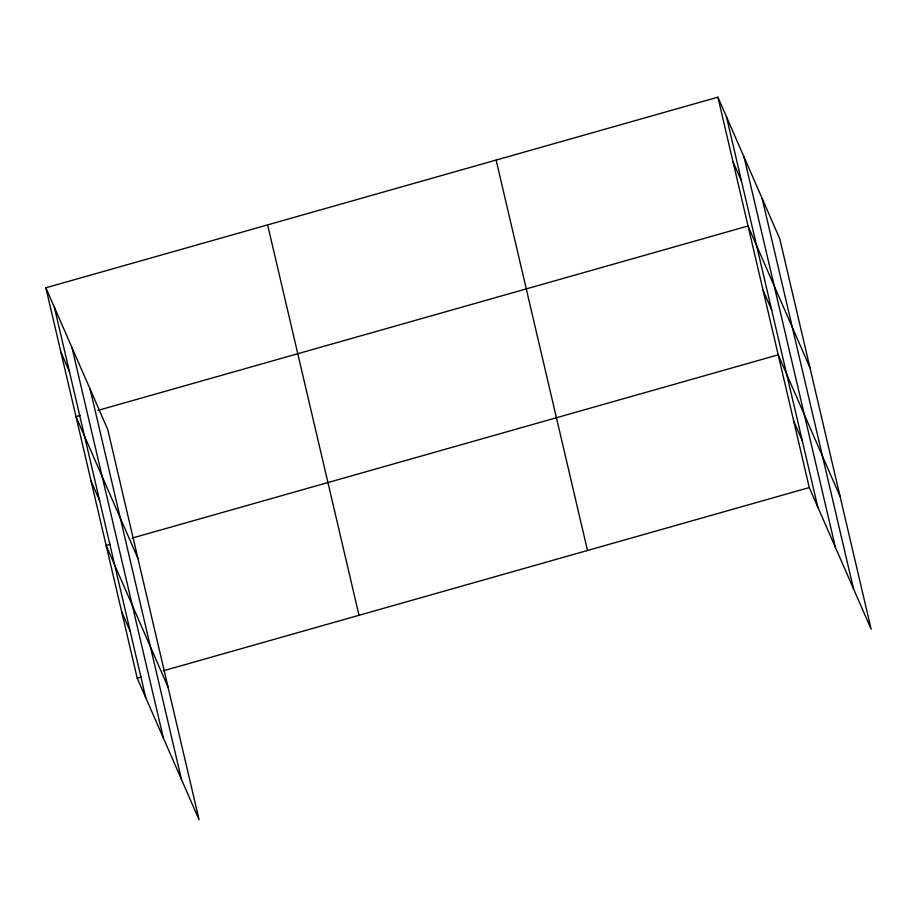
<?xml version="1.0" encoding="UTF-8"?>
<svg xmlns="http://www.w3.org/2000/svg" width="917" height="917" viewBox="0 0 917 917"><rect width="100%" height="100%" fill="white"/><g stroke="black" fill="none" stroke-linecap="round" stroke-linejoin="round"><path stroke-width="1.38" d="M45.85 287.8L107.725 429.431L199.104 819.832L137.229 678.202L45.85 287.8L717.896 97.168L779.771 238.798L871.15 629.2L809.275 487.569L717.896 97.168M80.111 415.47L76.008 416.627L137.882 558.27M97.913 410.415L748.043 225.995L809.929 367.637M110.269 544.297L106.154 545.466L168.04 687.097M132.174 538.084L778.201 354.833L840.087 496.464M137.229 678.202L141.333 677.033M163.237 670.82L809.275 487.569M732.97 161.587L741.498 181.107M763.127 290.414L771.656 309.935M793.732 421.201L802.272 440.722M60.923 352.22L69.463 371.74M91.081 481.047L99.609 500.567M121.697 611.834L130.225 631.354M762.165 198.508L853.544 588.897M744.031 156.99L835.41 547.38M726.424 116.688L817.804 507.09M496.12 160.074L587.499 550.475M267.626 224.894L359.005 615.284M90.118 389.14L181.497 779.542M71.984 347.623L163.364 738.025M54.378 307.321L145.757 697.722"/></g></svg>
